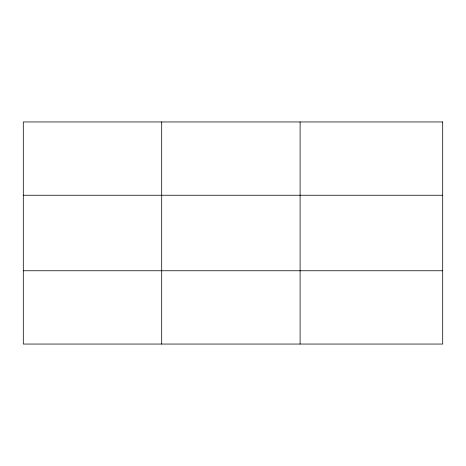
<?xml version="1.0" encoding="UTF-8"?>
<svg xmlns="http://www.w3.org/2000/svg" width="466" height="466" viewBox="0 0 466 466"><rect width="100%" height="100%" fill="white"/><g stroke="black" fill="none" stroke-linecap="round" stroke-linejoin="round"><path stroke-width="0.7" d="M161.702 344.048L161.702 121.952M300.104 344.048L300.104 121.952M23.3 195.242L442.7 195.242M23.3 270.758L442.7 270.758M442.7 121.952L442.7 344.048L23.3 344.048L23.3 121.952L442.7 121.952"/></g></svg>
